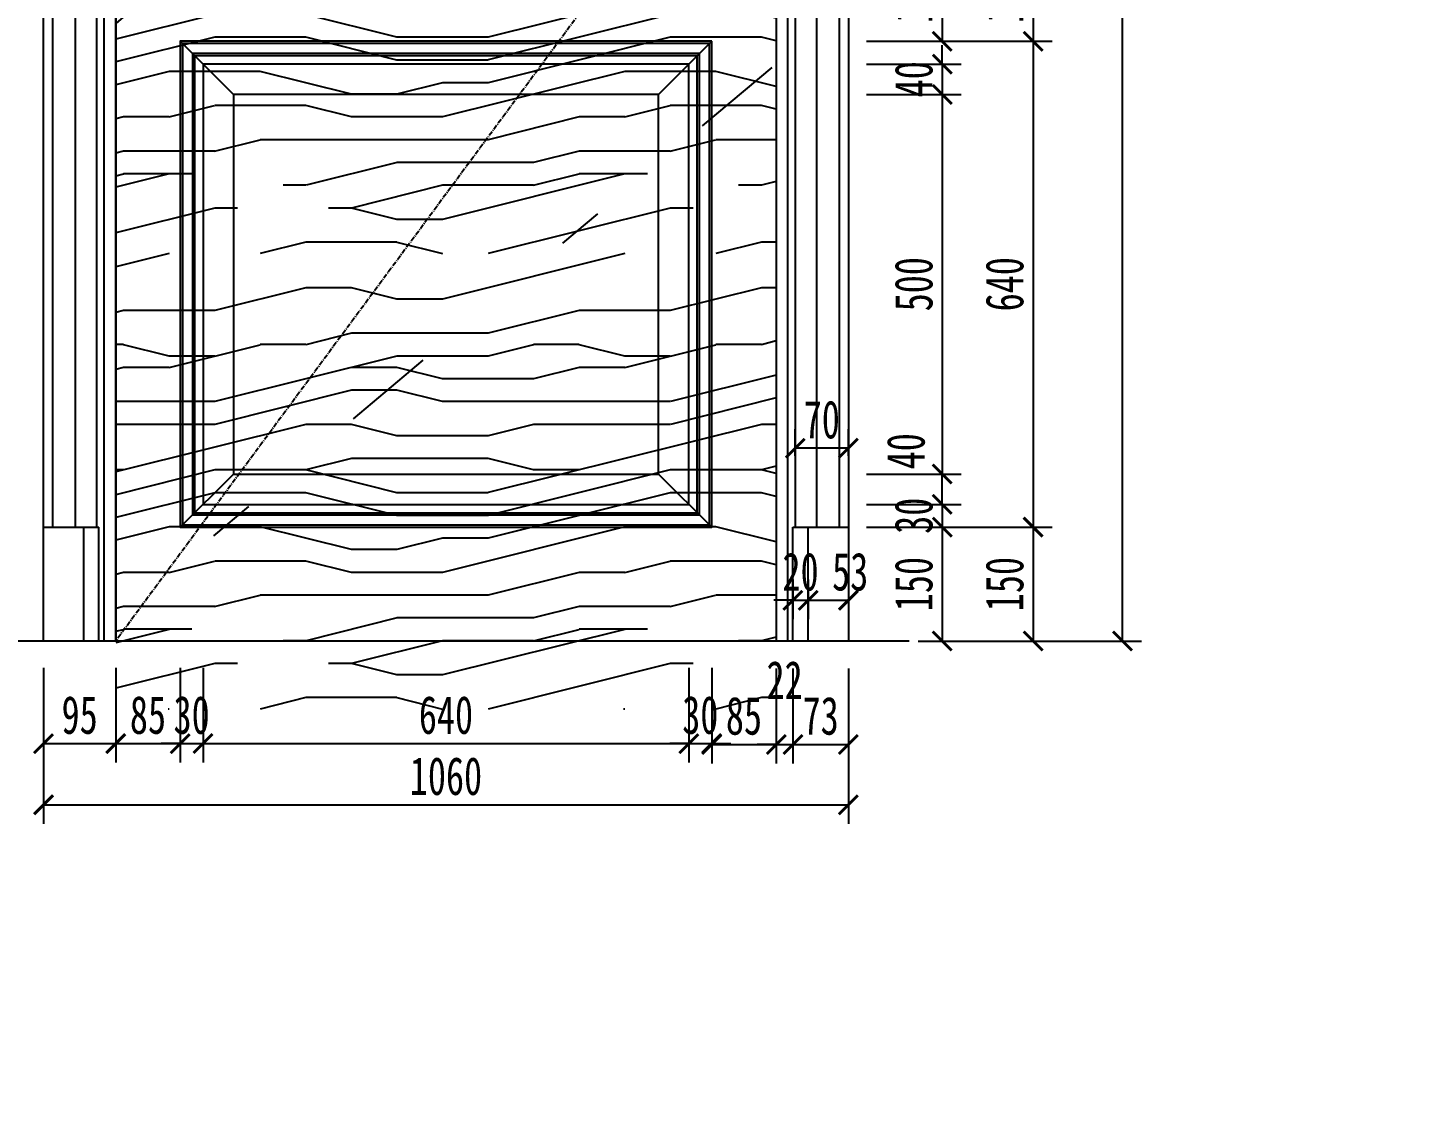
# Model space of a CAD drawing. Header units: millimetres. Extents: x 51249 to 2766742, y -599687 to -1280.
# Drawn here: x 105269 to 107097, y -122540 to -121113 of the extents above; entities that cross this region are included whole.
import ezdxf

# ---------------------------------------------------------------- set-up
doc = ezdxf.new("R2010")
doc.units = ezdxf.units.MM
doc.header["$LTSCALE"] = 10
doc.header["$PDMODE"] = 3
doc.linetypes.add('CENTER', pattern=[50.8, 31.75, -6.35, 6.35, -6.35])
for name, color, linetype in [('D-Detail(节点图层)', 134, 'Continuous'), ('D-造型粗线', 4, 'Continuous'), ('E-立面填充', 250, 'Continuous'), ('E-立面轮廓线', 4, 'Continuous'), ('E-立面造型线', 3, 'Continuous'), ('W-尺寸', 5, 'Continuous')]:
    doc.layers.add(name, color=color, linetype=linetype)
doc.styles.add('DIM', font='SimSun.ttf', dxfattribs={"width": 0.7})
doc.dimstyles.new('25', dxfattribs={"dimscale": 25, "dimtxt": 2, "dimasz": 1, "dimexe": 1, "dimexo": 1, "dimgap": 0.5, "dimtad": 1, "dimdec": 0, "dimzin": 0, "dimdsep": 46, "dimtxsty": 'DIM', "dimblk": 'ARCHTICK', "dimcen": 0, "dimclrd": 5, "dimclre": 5, "dimclrt": 35, "dimadec": 0, "dimazin": 0, "dimtfac": 0.5, "dimtdec": 0, "dimtix": 1, "dimtmove": 2, "dimatfit": 2, "dimldrblk": 'A', "dimfxl": 0, "dimtolj": 1, "dimtzin": 0, "dimlwd": -1, "dimlwe": -1, "dimarcsym": 0})

# ---------------------------------------------------------------- blocks, each defined once
blk = doc.blocks.new('_ArchTick')
at = {"color": 0, "linetype": 'ByBlock', "const_width": 0.15}
blk.add_lwpolyline([(-0.5, -0.5), (0.5, 0.5)], dxfattribs=at)
blk = doc.blocks.new('*D609')
at = {"layer": 'Defpoints', "color": 0, "ltscale": 0.15}
for p in [(106457.2, -119865.8, 0), (106710.4, -119865.8), (106474, -121920.8)]:
    blk.add_point(p, dxfattribs=at)
at = {"layer": 'W-尺寸', "color": 5, "ltscale": 0.15}
for p, q in [((106610.4, -119865.8), (106735.4, -119865.8)), ((106710.4, -121920.8), (106710.4, -119865.8)), ((106610.4, -121920.8), (106735.4, -121920.8))]:
    blk.add_line(p, q, dxfattribs=at)
at = {"layer": 'W-尺寸', "color": 5, "ltscale": 0.15, "xscale": 25, "yscale": 25, "zscale": 25}
for p, rotation in [((106710.4, -119865.8), 90), ((106710.4, -121920.8), 270)]:
    blk.add_blockref('_ArchTick', p, dxfattribs=dict(at, rotation=rotation))
at = {"layer": 'W-尺寸', "color": 35, "ltscale": 0.15, "insert": (106672.9, -120893.3), "char_height": 50, "attachment_point": 5, "rotation": 90, "style": 'DIM'}
blk.add_mtext('\\A1;2055', dxfattribs=at)
blk = doc.blocks.new('A')
for p, q in [((-1.435, 1.148), (-1.09, 1.437)), ((-1.435, 1.148), (-0.369, 0)), ((-1.09, 1.437), (0, 0)), ((-0.369, 0), (-2.127, 0)), ((-1.435, -1.148), (-0.369, 0)), ((-1.09, -1.437), (0, 0)), ((-1.435, -1.148), (-1.09, -1.437))]:
    blk.add_line(p, q)
for points in [[(-1.435, 1.148), (-1.09, 1.437), (-0.369, 0), (0, 0)], [(-1.435, -1.148), (-1.09, -1.437), (-0.369, 0), (0, 0)]]:
    blk.add_solid(points)
blk = doc.blocks.new('*D610')
at = {"layer": 'Defpoints', "color": 0, "ltscale": 0.15}
for p in [(105289.4, -121920.8), (105384.4, -121920.8), (105384.4, -122056)]:
    blk.add_point(p, dxfattribs=at)
at = {"layer": 'W-尺寸', "color": 5, "ltscale": 0.15}
for p, q in [((105289.4, -121956), (105289.4, -122081)), ((105384.4, -121956), (105384.4, -122081)), ((105289.4, -122056), (105384.4, -122056))]:
    blk.add_line(p, q, dxfattribs=at)
at = {"layer": 'W-尺寸', "color": 5, "ltscale": 0.15, "xscale": 25, "yscale": 25, "zscale": 25, "rotation": 180}
blk.add_blockref('_ArchTick', (105289.4, -122056), dxfattribs=at)
at = {"layer": 'W-尺寸', "color": 5, "ltscale": 0.15, "xscale": 25, "yscale": 25, "zscale": 25}
blk.add_blockref('_ArchTick', (105384.4, -122056), dxfattribs=at)
at = {"layer": 'W-尺寸', "color": 35, "ltscale": 0.15, "insert": (105336.9, -122018.5), "char_height": 50, "attachment_point": 5, "style": 'DIM'}
blk.add_mtext('\\A1;95', dxfattribs=at)
blk = doc.blocks.new('*D611')
at = {"layer": 'Defpoints', "color": 0, "ltscale": 0.15}
for p in [(105469.4, -121770.8, 0), (105384.4, -121920.8), (105469.4, -122056)]:
    blk.add_point(p, dxfattribs=at)
at = {"layer": 'W-尺寸', "color": 5, "ltscale": 0.15}
for p, q in [((105384.4, -121956), (105384.4, -122081)), ((105469.4, -121956), (105469.4, -122081)), ((105384.4, -122056), (105469.4, -122056))]:
    blk.add_line(p, q, dxfattribs=at)
at = {"layer": 'W-尺寸', "color": 5, "ltscale": 0.15, "xscale": 25, "yscale": 25, "zscale": 25, "rotation": 180}
blk.add_blockref('_ArchTick', (105384.4, -122056), dxfattribs=at)
at = {"layer": 'W-尺寸', "color": 5, "ltscale": 0.15, "xscale": 25, "yscale": 25, "zscale": 25}
blk.add_blockref('_ArchTick', (105469.4, -122056), dxfattribs=at)
at = {"layer": 'W-尺寸', "color": 35, "ltscale": 0.15, "insert": (105426.9, -122018.5), "char_height": 50, "attachment_point": 5, "style": 'DIM'}
blk.add_mtext('\\A1;85', dxfattribs=at)
blk = doc.blocks.new('*D612')
at = {"layer": 'Defpoints', "color": 0, "ltscale": 0.15}
for p in [(105289.4, -121956), (106349.4, -121957.1), (106349.4, -122136.5)]:
    blk.add_point(p, dxfattribs=at)
at = {"layer": 'W-尺寸', "color": 5, "ltscale": 0.15}
for p, q in [((105289.4, -122036.5), (105289.4, -122161.5)), ((106349.4, -122036.5), (106349.4, -122161.5)), ((105289.4, -122136.5), (106349.4, -122136.5))]:
    blk.add_line(p, q, dxfattribs=at)
at = {"layer": 'W-尺寸', "color": 5, "ltscale": 0.15, "xscale": 25, "yscale": 25, "zscale": 25, "rotation": 180}
blk.add_blockref('_ArchTick', (105289.4, -122136.5), dxfattribs=at)
at = {"layer": 'W-尺寸', "color": 5, "ltscale": 0.15, "xscale": 25, "yscale": 25, "zscale": 25}
blk.add_blockref('_ArchTick', (106349.4, -122136.5), dxfattribs=at)
at = {"layer": 'W-尺寸', "color": 35, "ltscale": 0.15, "insert": (105819.4, -122099), "char_height": 50, "attachment_point": 5, "style": 'DIM'}
blk.add_mtext('\\A1;1060', dxfattribs=at)
blk = doc.blocks.new('*D613')
at = {"layer": 'Defpoints', "color": 0, "ltscale": 0.15}
for p in [(105397, -120970.8), (105176.6, -121920.8), (105397, -121920.8)]:
    blk.add_point(p, dxfattribs=at)
at = {"layer": 'W-尺寸', "color": 5, "ltscale": 0.15}
for p, q in [((105276.6, -120970.8), (105151.6, -120970.8)), ((105176.6, -120970.8), (105176.6, -121920.8)), ((105276.6, -121920.8), (105151.6, -121920.8))]:
    blk.add_line(p, q, dxfattribs=at)
at = {"layer": 'W-尺寸', "color": 5, "ltscale": 0.15, "xscale": 25, "yscale": 25, "zscale": 25}
for p, rotation in [((105176.6, -120970.8), 90), ((105176.6, -121920.8), 270)]:
    blk.add_blockref('_ArchTick', p, dxfattribs=dict(at, rotation=rotation))
at = {"layer": 'W-尺寸', "color": 35, "ltscale": 0.15, "insert": (105139.1, -121445.8), "char_height": 50, "attachment_point": 5, "rotation": 90, "style": 'DIM'}
blk.add_mtext('\\A1;950', dxfattribs=at)
blk = doc.blocks.new('*D614')
at = {"layer": 'Defpoints', "color": 0, "ltscale": 0.15}
for p in [(105469.4, -121704.7, 0), (105499.4, -121704.7, 0), (105499.4, -122056)]:
    blk.add_point(p, dxfattribs=at)
at = {"layer": 'W-尺寸', "color": 5, "ltscale": 0.15}
for p, q in [((105469.4, -121956), (105469.4, -122081)), ((105499.4, -121956), (105499.4, -122081)), ((105469.4, -122056), (105444.4, -122056)), ((105469.4, -122056), (105499.4, -122056)), ((105499.4, -122056), (105524.4, -122056))]:
    blk.add_line(p, q, dxfattribs=at)
at = {"layer": 'W-尺寸', "color": 5, "ltscale": 0.15, "xscale": 25, "yscale": 25, "zscale": 25}
blk.add_blockref('_ArchTick', (105469.4, -122056), dxfattribs=at)
at = {"layer": 'W-尺寸', "color": 5, "ltscale": 0.15, "xscale": 25, "yscale": 25, "zscale": 25, "rotation": 180}
blk.add_blockref('_ArchTick', (105499.4, -122056), dxfattribs=at)
at = {"layer": 'W-尺寸', "color": 35, "ltscale": 0.15, "insert": (105484.4, -122018.5), "char_height": 50, "attachment_point": 5, "style": 'DIM'}
blk.add_mtext('\\A1;30', dxfattribs=at)
blk = doc.blocks.new('*D615')
at = {"layer": 'Defpoints', "color": 0, "ltscale": 0.15}
for p in [(105499.4, -121704.7, 0), (106139.4, -121740.8, 0), (106139.4, -122056)]:
    blk.add_point(p, dxfattribs=at)
at = {"layer": 'W-尺寸', "color": 5, "ltscale": 0.15}
for p, q in [((105499.4, -121956), (105499.4, -122081)), ((106139.4, -121956), (106139.4, -122081)), ((105499.4, -122056), (106139.4, -122056))]:
    blk.add_line(p, q, dxfattribs=at)
at = {"layer": 'W-尺寸', "color": 5, "ltscale": 0.15, "xscale": 25, "yscale": 25, "zscale": 25, "rotation": 180}
blk.add_blockref('_ArchTick', (105499.4, -122056), dxfattribs=at)
at = {"layer": 'W-尺寸', "color": 5, "ltscale": 0.15, "xscale": 25, "yscale": 25, "zscale": 25}
blk.add_blockref('_ArchTick', (106139.4, -122056), dxfattribs=at)
at = {"layer": 'W-尺寸', "color": 35, "ltscale": 0.15, "insert": (105819.4, -122018.5), "char_height": 50, "attachment_point": 5, "style": 'DIM'}
blk.add_mtext('\\A1;640', dxfattribs=at)
blk = doc.blocks.new('*D616')
at = {"layer": 'Defpoints', "color": 0, "ltscale": 0.15}
for p in [(106139.4, -121740.8, 0), (106169.4, -121744.4), (106169.4, -122056)]:
    blk.add_point(p, dxfattribs=at)
at = {"layer": 'W-尺寸', "color": 5, "ltscale": 0.15}
for p, q in [((106139.4, -121956), (106139.4, -122081)), ((106169.4, -121956), (106169.4, -122081)), ((106139.4, -122056), (106114.4, -122056)), ((106139.4, -122056), (106169.4, -122056)), ((106169.4, -122056), (106194.4, -122056))]:
    blk.add_line(p, q, dxfattribs=at)
at = {"layer": 'W-尺寸', "color": 5, "ltscale": 0.15, "xscale": 25, "yscale": 25, "zscale": 25}
blk.add_blockref('_ArchTick', (106139.4, -122056), dxfattribs=at)
at = {"layer": 'W-尺寸', "color": 5, "ltscale": 0.15, "xscale": 25, "yscale": 25, "zscale": 25, "rotation": 180}
blk.add_blockref('_ArchTick', (106169.4, -122056), dxfattribs=at)
at = {"layer": 'W-尺寸', "color": 35, "ltscale": 0.15, "insert": (106154.4, -122018.5), "char_height": 50, "attachment_point": 5, "style": 'DIM'}
blk.add_mtext('\\A1;30', dxfattribs=at)
blk = doc.blocks.new('*D617')
at = {"layer": 'Defpoints', "color": 0, "ltscale": 0.15}
for p in [(106254.4, -121699.9), (106169.4, -121744.4), (106254.4, -122057.1)]:
    blk.add_point(p, dxfattribs=at)
at = {"layer": 'W-尺寸', "color": 5, "ltscale": 0.15}
for p, q in [((106169.4, -121957.1), (106169.4, -122082.1)), ((106254.4, -121957.1), (106254.4, -122082.1)), ((106169.4, -122057.1), (106254.4, -122057.1))]:
    blk.add_line(p, q, dxfattribs=at)
at = {"layer": 'W-尺寸', "color": 5, "ltscale": 0.15, "xscale": 25, "yscale": 25, "zscale": 25, "rotation": 180}
blk.add_blockref('_ArchTick', (106169.4, -122057.1), dxfattribs=at)
at = {"layer": 'W-尺寸', "color": 5, "ltscale": 0.15, "xscale": 25, "yscale": 25, "zscale": 25}
blk.add_blockref('_ArchTick', (106254.4, -122057.1), dxfattribs=at)
at = {"layer": 'W-尺寸', "color": 35, "ltscale": 0.15, "insert": (106211.9, -122019.6), "char_height": 50, "attachment_point": 5, "style": 'DIM'}
blk.add_mtext('\\A1;85', dxfattribs=at)
blk = doc.blocks.new('*D626')
at = {"layer": 'Defpoints', "color": 0, "ltscale": 0.15}
for p in [(106169.4, -121010.8), (106169.4, -121130.8), (106473.1, -121130.8)]:
    blk.add_point(p, dxfattribs=at)
at = {"layer": 'W-尺寸', "color": 5, "ltscale": 0.15}
for p, q in [((106373.1, -121010.8), (106498.1, -121010.8)), ((106473.1, -121010.8), (106473.1, -121130.8)), ((106373.1, -121130.8), (106498.1, -121130.8))]:
    blk.add_line(p, q, dxfattribs=at)
at = {"layer": 'W-尺寸', "color": 5, "ltscale": 0.15, "xscale": 25, "yscale": 25, "zscale": 25}
for p, rotation in [((106473.1, -121010.8), 90), ((106473.1, -121130.8), 270)]:
    blk.add_blockref('_ArchTick', p, dxfattribs=dict(at, rotation=rotation))
at = {"layer": 'W-尺寸', "color": 35, "ltscale": 0.15, "insert": (106435.6, -121070.8), "char_height": 50, "attachment_point": 5, "rotation": 90, "style": 'DIM'}
blk.add_mtext('\\A1;120', dxfattribs=at)
blk = doc.blocks.new('*D627')
at = {"layer": 'Defpoints', "color": 0, "ltscale": 0.15}
for p in [(106139.4, -121160.8), (106099.4, -121200.8), (106473.1, -121200.8)]:
    blk.add_point(p, dxfattribs=at)
at = {"layer": 'W-尺寸', "color": 5, "ltscale": 0.15}
for p, q in [((106473.1, -121160.8), (106473.1, -121135.8)), ((106373.1, -121160.8), (106498.1, -121160.8)), ((106473.1, -121160.8), (106473.1, -121200.8)), ((106373.1, -121200.8), (106498.1, -121200.8)), ((106473.1, -121200.8), (106473.1, -121225.8))]:
    blk.add_line(p, q, dxfattribs=at)
at = {"layer": 'W-尺寸', "color": 5, "ltscale": 0.15, "xscale": 25, "yscale": 25, "zscale": 25}
for p, rotation in [((106473.1, -121160.8), 270), ((106473.1, -121200.8), 90)]:
    blk.add_blockref('_ArchTick', p, dxfattribs=dict(at, rotation=rotation))
at = {"layer": 'W-尺寸', "color": 35, "ltscale": 0.15, "insert": (106435.6, -121180.8), "char_height": 50, "attachment_point": 5, "rotation": 90, "style": 'DIM'}
blk.add_mtext('\\A1;40', dxfattribs=at)
blk = doc.blocks.new('*D628')
at = {"layer": 'Defpoints', "color": 0, "ltscale": 0.15}
for p in [(106099.4, -121200.8), (106166.5, -121700.8), (106473.1, -121700.8)]:
    blk.add_point(p, dxfattribs=at)
at = {"layer": 'W-尺寸', "color": 5, "ltscale": 0.15}
for p, q in [((106373.1, -121200.8), (106498.1, -121200.8)), ((106473.1, -121200.8), (106473.1, -121700.8)), ((106373.1, -121700.8), (106498.1, -121700.8))]:
    blk.add_line(p, q, dxfattribs=at)
at = {"layer": 'W-尺寸', "color": 5, "ltscale": 0.15, "xscale": 25, "yscale": 25, "zscale": 25}
for p, rotation in [((106473.1, -121200.8), 90), ((106473.1, -121700.8), 270)]:
    blk.add_blockref('_ArchTick', p, dxfattribs=dict(at, rotation=rotation))
at = {"layer": 'W-尺寸', "color": 35, "ltscale": 0.15, "insert": (106435.6, -121450.8), "char_height": 50, "attachment_point": 5, "rotation": 90, "style": 'DIM'}
blk.add_mtext('\\A1;500', dxfattribs=at)
blk = doc.blocks.new('*D629')
at = {"layer": 'Defpoints', "color": 0, "ltscale": 0.15}
for p in [(106099.4, -121700.8), (106473.1, -121700.8), (106139.4, -121740.8)]:
    blk.add_point(p, dxfattribs=at)
at = {"layer": 'W-尺寸', "color": 5, "ltscale": 0.15}
for p, q in [((106373.1, -121700.8), (106498.1, -121700.8)), ((106473.1, -121740.8), (106473.1, -121700.8)), ((106373.1, -121740.8), (106498.1, -121740.8))]:
    blk.add_line(p, q, dxfattribs=at)
at = {"layer": 'W-尺寸', "color": 5, "ltscale": 0.15, "xscale": 25, "yscale": 25, "zscale": 25}
for p, rotation in [((106473.1, -121700.8), 90), ((106473.1, -121740.8), 270)]:
    blk.add_blockref('_ArchTick', p, dxfattribs=dict(at, rotation=rotation))
at = {"layer": 'W-尺寸', "color": 35, "ltscale": 0.15, "insert": (106425.3, -121670.8), "char_height": 50, "attachment_point": 5, "rotation": 90, "style": 'DIM'}
blk.add_mtext('\\A1;40', dxfattribs=at)
blk = doc.blocks.new('*D630')
at = {"layer": 'Defpoints', "color": 0, "ltscale": 0.15}
for p in [(106139.4, -121740.8), (106169.4, -121770.8), (106473.1, -121770.8)]:
    blk.add_point(p, dxfattribs=at)
at = {"layer": 'W-尺寸', "color": 5, "ltscale": 0.15}
for p, q in [((106473.1, -121740.8), (106473.1, -121715.8)), ((106373.1, -121740.8), (106498.1, -121740.8)), ((106473.1, -121740.8), (106473.1, -121770.8)), ((106373.1, -121770.8), (106498.1, -121770.8)), ((106473.1, -121770.8), (106473.1, -121795.8))]:
    blk.add_line(p, q, dxfattribs=at)
at = {"layer": 'W-尺寸', "color": 5, "ltscale": 0.15, "xscale": 25, "yscale": 25, "zscale": 25}
for p, rotation in [((106473.1, -121740.8), 270), ((106473.1, -121770.8), 90)]:
    blk.add_blockref('_ArchTick', p, dxfattribs=dict(at, rotation=rotation))
at = {"layer": 'W-尺寸', "color": 35, "ltscale": 0.15, "insert": (106435.6, -121755.8), "char_height": 50, "attachment_point": 5, "rotation": 90, "style": 'DIM'}
blk.add_mtext('\\A1;30', dxfattribs=at)
blk = doc.blocks.new('*D631')
at = {"layer": 'Defpoints', "color": 0, "ltscale": 0.15}
for p in [(106169.4, -121770.8), (106416.5, -121920.8), (106473.1, -121920.8)]:
    blk.add_point(p, dxfattribs=at)
at = {"layer": 'W-尺寸', "color": 5, "ltscale": 0.15}
for p, q in [((106373.1, -121770.8), (106498.1, -121770.8)), ((106473.1, -121770.8), (106473.1, -121920.8)), ((106441.5, -121920.8), (106498.1, -121920.8))]:
    blk.add_line(p, q, dxfattribs=at)
at = {"layer": 'W-尺寸', "color": 5, "ltscale": 0.15, "xscale": 25, "yscale": 25, "zscale": 25}
for p, rotation in [((106473.1, -121770.8), 90), ((106473.1, -121920.8), 270)]:
    blk.add_blockref('_ArchTick', p, dxfattribs=dict(at, rotation=rotation))
at = {"layer": 'W-尺寸', "color": 35, "ltscale": 0.15, "insert": (106435.6, -121845.8), "char_height": 50, "attachment_point": 5, "rotation": 90, "style": 'DIM'}
blk.add_mtext('\\A1;150', dxfattribs=at)
blk = doc.blocks.new('*D635')
at = {"layer": 'Defpoints', "color": 0, "ltscale": 0.15}
for p in [(106147.7, -121010.8), (106147.7, -121130.8), (106592.8, -121130.8)]:
    blk.add_point(p, dxfattribs=at)
at = {"layer": 'W-尺寸', "color": 5, "ltscale": 0.15}
for p, q in [((106492.8, -121010.8), (106617.8, -121010.8)), ((106592.8, -121010.8), (106592.8, -121130.8)), ((106492.8, -121130.8), (106617.8, -121130.8))]:
    blk.add_line(p, q, dxfattribs=at)
at = {"layer": 'W-尺寸', "color": 5, "ltscale": 0.15, "xscale": 25, "yscale": 25, "zscale": 25}
for p, rotation in [((106592.8, -121010.8), 90), ((106592.8, -121130.8), 270)]:
    blk.add_blockref('_ArchTick', p, dxfattribs=dict(at, rotation=rotation))
at = {"layer": 'W-尺寸', "color": 35, "ltscale": 0.15, "insert": (106555.3, -121070.8), "char_height": 50, "attachment_point": 5, "rotation": 90, "style": 'DIM'}
blk.add_mtext('\\A1;120', dxfattribs=at)
blk = doc.blocks.new('*D636')
at = {"layer": 'Defpoints', "color": 0, "ltscale": 0.15}
for p in [(106147.7, -121130.8), (106147.7, -121770.8), (106592.8, -121770.8)]:
    blk.add_point(p, dxfattribs=at)
at = {"layer": 'W-尺寸', "color": 5, "ltscale": 0.15}
for p, q in [((106492.8, -121130.8), (106617.8, -121130.8)), ((106592.8, -121130.8), (106592.8, -121770.8)), ((106492.8, -121770.8), (106617.8, -121770.8))]:
    blk.add_line(p, q, dxfattribs=at)
at = {"layer": 'W-尺寸', "color": 5, "ltscale": 0.15, "xscale": 25, "yscale": 25, "zscale": 25}
for p, rotation in [((106592.8, -121130.8), 90), ((106592.8, -121770.8), 270)]:
    blk.add_blockref('_ArchTick', p, dxfattribs=dict(at, rotation=rotation))
at = {"layer": 'W-尺寸', "color": 35, "ltscale": 0.15, "insert": (106555.3, -121450.8), "char_height": 50, "attachment_point": 5, "rotation": 90, "style": 'DIM'}
blk.add_mtext('\\A1;640', dxfattribs=at)
blk = doc.blocks.new('*D637')
at = {"layer": 'Defpoints', "color": 0, "ltscale": 0.15}
for p in [(106147.7, -121770.8), (106327.7, -121920.8), (106592.8, -121920.8)]:
    blk.add_point(p, dxfattribs=at)
at = {"layer": 'W-尺寸', "color": 5, "ltscale": 0.15}
for p, q in [((106492.8, -121770.8), (106617.8, -121770.8)), ((106592.8, -121770.8), (106592.8, -121920.8)), ((106492.8, -121920.8), (106617.8, -121920.8))]:
    blk.add_line(p, q, dxfattribs=at)
at = {"layer": 'W-尺寸', "color": 5, "ltscale": 0.15, "xscale": 25, "yscale": 25, "zscale": 25}
for p, rotation in [((106592.8, -121770.8), 90), ((106592.8, -121920.8), 270)]:
    blk.add_blockref('_ArchTick', p, dxfattribs=dict(at, rotation=rotation))
at = {"layer": 'W-尺寸', "color": 35, "ltscale": 0.15, "insert": (106555.3, -121845.8), "char_height": 50, "attachment_point": 5, "rotation": 90, "style": 'DIM'}
blk.add_mtext('\\A1;150', dxfattribs=at)
blk = doc.blocks.new('*D639')
at = {"layer": 'Defpoints', "color": 0, "ltscale": 0.15}
for p in [(106254.4, -121920.8), (106276.4, -121920.8), (106276.4, -122057.1)]:
    blk.add_point(p, dxfattribs=at)
at = {"layer": 'W-尺寸', "color": 5, "ltscale": 0.15}
for p, q in [((106254.4, -121957.1), (106254.4, -122082.1)), ((106276.4, -121957.1), (106276.4, -122082.1)), ((106254.4, -122057.1), (106229.4, -122057.1)), ((106254.4, -122057.1), (106276.4, -122057.1)), ((106276.4, -122057.1), (106301.4, -122057.1))]:
    blk.add_line(p, q, dxfattribs=at)
at = {"layer": 'W-尺寸', "color": 5, "ltscale": 0.15, "xscale": 25, "yscale": 25, "zscale": 25}
blk.add_blockref('_ArchTick', (106254.4, -122057.1), dxfattribs=at)
at = {"layer": 'W-尺寸', "color": 5, "ltscale": 0.15, "xscale": 25, "yscale": 25, "zscale": 25, "rotation": 180}
blk.add_blockref('_ArchTick', (106276.4, -122057.1), dxfattribs=at)
at = {"layer": 'W-尺寸', "color": 35, "ltscale": 0.15, "insert": (106265.4, -121972.1), "char_height": 50, "attachment_point": 5, "style": 'DIM'}
blk.add_mtext('\\A1;22', dxfattribs=at)
blk = doc.blocks.new('*D638')
at = {"layer": 'Defpoints', "color": 0, "ltscale": 0.15}
for p in [(106276.4, -121920.8), (106349.4, -121920.8), (106349.4, -122057.1)]:
    blk.add_point(p, dxfattribs=at)
at = {"layer": 'W-尺寸', "color": 5, "ltscale": 0.15}
for p, q in [((106276.4, -121957.1), (106276.4, -122082.1)), ((106349.4, -121957.1), (106349.4, -122082.1)), ((106276.4, -122057.1), (106349.4, -122057.1))]:
    blk.add_line(p, q, dxfattribs=at)
at = {"layer": 'W-尺寸', "color": 5, "ltscale": 0.15, "xscale": 25, "yscale": 25, "zscale": 25, "rotation": 180}
blk.add_blockref('_ArchTick', (106276.4, -122057.1), dxfattribs=at)
at = {"layer": 'W-尺寸', "color": 5, "ltscale": 0.15, "xscale": 25, "yscale": 25, "zscale": 25}
blk.add_blockref('_ArchTick', (106349.4, -122057.1), dxfattribs=at)
at = {"layer": 'W-尺寸', "color": 35, "ltscale": 0.15, "insert": (106312.9, -122019.6), "char_height": 50, "attachment_point": 5, "style": 'DIM'}
blk.add_mtext('\\A1;73', dxfattribs=at)
blk = doc.blocks.new('*D606')
at = {"layer": 'Defpoints', "color": 0, "ltscale": 0.15}
for p in [(106279.4, -121666.8), (106279.4, -121702), (106349.4, -121702)]:
    blk.add_point(p, dxfattribs=at)
at = {"layer": 'W-尺寸', "color": 5, "ltscale": 0.15}
for p, q in [((106279.4, -121677), (106279.4, -121641.8)), ((106349.4, -121677), (106349.4, -121641.8)), ((106349.4, -121666.8), (106279.4, -121666.8))]:
    blk.add_line(p, q, dxfattribs=at)
at = {"layer": 'W-尺寸', "color": 5, "ltscale": 0.15, "xscale": 25, "yscale": 25, "zscale": 25, "rotation": 180}
blk.add_blockref('_ArchTick', (106279.4, -121666.8), dxfattribs=at)
at = {"layer": 'W-尺寸', "color": 5, "ltscale": 0.15, "xscale": 25, "yscale": 25, "zscale": 25}
blk.add_blockref('_ArchTick', (106349.4, -121666.8), dxfattribs=at)
at = {"layer": 'W-尺寸', "color": 35, "ltscale": 0.15, "insert": (106314.4, -121629.3), "char_height": 50, "attachment_point": 5, "style": 'DIM'}
blk.add_mtext('\\A1;70', dxfattribs=at)
blk = doc.blocks.new('*D607')
at = {"layer": 'Defpoints', "color": 0, "ltscale": 0.15}
for p in [(106276.4, -121814.8), (106296.4, -121814.8), (106296.4, -121867.2)]:
    blk.add_point(p, dxfattribs=at)
at = {"layer": 'W-尺寸', "color": 5, "ltscale": 0.15}
for p, q in [((106276.4, -121839.8), (106276.4, -121892.2)), ((106296.4, -121839.8), (106296.4, -121892.2)), ((106276.4, -121867.2), (106251.4, -121867.2)), ((106276.4, -121867.2), (106296.4, -121867.2)), ((106296.4, -121867.2), (106321.4, -121867.2))]:
    blk.add_line(p, q, dxfattribs=at)
at = {"layer": 'W-尺寸', "color": 5, "ltscale": 0.15, "xscale": 25, "yscale": 25, "zscale": 25}
blk.add_blockref('_ArchTick', (106276.4, -121867.2), dxfattribs=at)
at = {"layer": 'W-尺寸', "color": 5, "ltscale": 0.15, "xscale": 25, "yscale": 25, "zscale": 25, "rotation": 180}
blk.add_blockref('_ArchTick', (106296.4, -121867.2), dxfattribs=at)
at = {"layer": 'W-尺寸', "color": 35, "ltscale": 0.15, "insert": (106286.4, -121829.7), "char_height": 50, "attachment_point": 5, "style": 'DIM'}
blk.add_mtext('\\A1;20', dxfattribs=at)
blk = doc.blocks.new('*D608')
at = {"layer": 'Defpoints', "color": 0, "ltscale": 0.15}
for p in [(106296.4, -121814.8), (106349.4, -121814.8), (106349.4, -121867.2)]:
    blk.add_point(p, dxfattribs=at)
at = {"layer": 'W-尺寸', "color": 5, "ltscale": 0.15}
for p, q in [((106296.4, -121839.8), (106296.4, -121892.2)), ((106349.4, -121839.8), (106349.4, -121892.2)), ((106296.4, -121867.2), (106349.4, -121867.2))]:
    blk.add_line(p, q, dxfattribs=at)
at = {"layer": 'W-尺寸', "color": 5, "ltscale": 0.15, "xscale": 25, "yscale": 25, "zscale": 25, "rotation": 180}
blk.add_blockref('_ArchTick', (106296.4, -121867.2), dxfattribs=at)
at = {"layer": 'W-尺寸', "color": 5, "ltscale": 0.15, "xscale": 25, "yscale": 25, "zscale": 25}
blk.add_blockref('_ArchTick', (106349.4, -121867.2), dxfattribs=at)
at = {"layer": 'W-尺寸', "color": 35, "ltscale": 0.15, "insert": (106351.8, -121829.7), "char_height": 50, "attachment_point": 5, "style": 'DIM'}
blk.add_mtext('\\A1;53', dxfattribs=at)
blk = doc.blocks.new('*D1063')
at = {"layer": 'D-Detail(节点图层)', "color": 5, "ltscale": 0.15}
for p, q in [((2766617, -121582.1), (2766742, -121582.1)), ((2766717, -121582.1), (2766717, -599673.1)), ((2766698.3, -599673.1), (2766742, -599673.1))]:
    blk.add_line(p, q, dxfattribs=at)
at = {"layer": 'Defpoints', "color": 0, "ltscale": 0.15}
for p in [(55453.8, -121582.1), (2766673.3, -599673.1), (2766717, -599673.1)]:
    blk.add_point(p, dxfattribs=at)
at = {"layer": 'D-Detail(节点图层)', "color": 5, "ltscale": 0.15, "xscale": 25, "yscale": 25, "zscale": 25}
for p, rotation in [((2766717, -121582.1), 90), ((2766717, -599673.1), 270)]:
    blk.add_blockref('_ArchTick', p, dxfattribs=dict(at, rotation=rotation))
at = {"layer": 'D-Detail(节点图层)', "color": 35, "ltscale": 0.15, "insert": (2766679.5, -360627.6), "char_height": 50, "attachment_point": 5, "rotation": 90, "style": 'DIM'}
blk.add_mtext('\\A1;478091', dxfattribs=at)

msp = doc.modelspace()

# ---------------------------------------------------------------- hatches: boundary and pattern name
at = {"layer": 'E-立面填充', "ltscale": 0.15}
h = msp.add_hatch(dxfattribs=at)
h.set_pattern_fill('PANEL', color=256, scale=600, style=0, double=1, pattern_type=2)
h.set_pattern_definition([(220, (106174.4, -122010.8), (-385.67, 459.63), [120, -180, 60, -240]), (180, (105754.4, -121995.8), (0, 600), [120, -480]), (180, (105814.4, -121965.8), (0, 600), [60, -540]), (180, (106144.4, -121950.8), (0, 600), [30, -420, 30, -120]), (180, (105934.4, -121920.8), (0, 600), [120, -180, 30, -270]), (180, (106084.4, -121905.8), (0, 600), [90, -510]), (180, (105934.4, -121890.8), (0, 600), [180, -420]), (180, (106114.4, -121875.8), (0, 600), [120, -480]), (180, (105874.4, -121860.8), (0, 600), [300, -300]), (180, (106054.4, -121830.8), (0, 600), [60, -180, 120, -240]), (180, (105634.4, -121815.8), (0, 600), [120, -480]), (180, (105754.4, -121800.8), (0, 600), [60, -540]), (180, (105874.4, -121785.8), (0, 600), [60, -540]), (180, (106174.4, -121770.8), (0, 600), [120, -480]), (180, (105874.4, -121755.8), (0, 600), [120, -480]), (180, (105874.4, -121725.8), (0, 600), [120, -120, 120, -240]), (180, (105994.4, -121695.8), (0, 600), [60, -300, 120, -120]), (180, (105874.4, -121680.8), (0, 600), [180, -420]), (180, (105874.4, -121650.8), (0, 600), [120, -480]), (180, (106114.4, -121635.8), (0, 600), [180, -240, 60, -120]), (180, (106114.4, -121605.8), (0, 600), [300, -300]), (180, (105754.4, -121590.8), (0, 600), [60, -540]), (180, (105934.4, -121575.8), (0, 600), [120, -480]), (180, (106054.4, -121560.8), (0, 600), [60, -240, 60, -240]), (180, (106114.4, -121545.8), (0, 600), [60, -180, 120, -240]), (180, (105994.4, -121530.8), (0, 600), [60, -300, 60, -180]), (180, (105874.4, -121515.8), (0, 600), [180, -420]), (180, (106114.4, -121485.8), (0, 600), [120, -480]), (180, (105814.4, -121470.8), (0, 600), [60, -540]), (180, (105694.4, -121455.8), (0, 600), [60, -540]), (165.964, (105754.4, -121965.82), (-600, -2e-08), [61.8, -2412.06]), (165.964, (105694.4, -121830.82), (-600, -2e-08), [61.8, -2412.06]), (165.964, (105754.4, -121470.82), (-600, -2e-08), [61.8, -2412.06]), (165.964, (105934.4, -121695.82), (-600, -2e-08), [61.8, -2412.06]), (165.964, (105814.4, -121605.82), (-600, -2e-08), [61.8, -2412.06]), (165.964, (105754.4, -121650.82), (-600, -2e-08), [61.8, -2412.06]), (165.964, (106054.4, -121545.82), (-600, -2e-08), [61.8, -2412.06]), (165.964, (105814.4, -121575.82), (-600, -2e-08), [61.8, -2412.06]), (165.964, (105694.4, -121800.82), (-600, -2e-08), [123.6, -2350.26]), (165.964, (105754.4, -121755.82), (-600, -2e-08), [123.6, -2350.26]), (165.964, (105754.4, -121725.82), (-600, -2e-08), [123.6, -2350.26]), (14.036, (105934.4, -121920.82), (600, -2e-08), [61.8, -123.6, 61.8, -2226.663]), (14.036, (106054.4, -121830.82), (600, -2e-08), [61.8, -2412.06]), (14.036, (106054.4, -121560.82), (600, -2e-08), [123.6, -2350.26]), (345.964, (105754.4, -121995.82), (600, 2e-08), [61.8, -2412.06]), (194.036, (105634.4, -121995.82), (-600, 2e-08), [61.8, -2412.06]), (194.036, (105814.4, -121785.82), (-600, 2e-08), [61.8, -2412.06]), (194.036, (105694.4, -121680.82), (-600, 2e-08), [61.8, -2412.06]), (194.036, (105934.4, -121635.82), (-600, 2e-08), [61.8, -2412.06]), (194.036, (105994.4, -121560.82), (-600, 2e-08), [61.8, -2412.06]), (194.036, (105934.4, -121530.82), (-600, 2e-08), [61.8, -2412.06]), (194.036, (105934.4, -121635.82), (-600, 2e-08), [61.8, -2412.06]), (194.036, (105754.4, -121545.82), (-600, 2e-08), [247.2, -2226.66]), (194.036, (106114.4, -121950.82), (-600, 2e-08), [247.2, -2226.66]), (194.036, (106054.4, -121905.82), (-600, 2e-08), [247.2, -2226.66]), (194.036, (105994.4, -121875.82), (-600, 2e-08), [61.8, -123.6, 123.6, -2164.863]), (194.036, (105994.4, -121830.82), (-600, 2e-08), [123.6, -123.6, 123.6, -2103.063]), (194.036, (106054.4, -121770.82), (-600, 2e-08), [247.2, -2226.66]), (194.036, (106114.4, -121725.82), (-600, 2e-08), [247.2, -2226.66]), (194.036, (106114.4, -121695.82), (-600, 2e-08), [247.2, -2226.66]), (194.036, (105694.4, -121515.82), (-600, 2e-08), [61.8, -2412.06]), (194.036, (105634.4, -121455.82), (-600, 0.0001), [123.6, -2350.26]), (194.036, (105994.4, -121485.82), (-600, 0.0001), [123.6, -2350.26]), (194.036, (106054.4, -122010.82), (-600, 1e-05), [247.2, -2226.66]), (194.036, (105694.4, -121590.82), (-600, 1e-05), [185.4, -2288.46]), (194.036, (105634.4, -121635.82), (-600, 1e-05), [370.8, -2103.06])])
h.paths.add_polyline_path([(106254.4, -120050.8), (105384.4, -120050.8), (105384.4, -122010.8), (106254.4, -122010.8)])

# ---------------------------------------------------------------- linework, layer by layer
at = {"layer": 'D-造型粗线', "elevation": 0}
for points in [[(105289.4, -121920.8), (105289.4, -119865.8), (106349.4, -119865.8), (106349.4, -121920.8)], [(105359.4, -121770.8), (105359.4, -119935.8), (106279.4, -119935.8), (106279.4, -121770.8)]]:
    msp.add_lwpolyline(points, dxfattribs=at)
at = {"layer": 'E-立面轮廓线'}
msp.add_line((106429.4, -121920.8, 0), (105209.4, -121920.8, 0), dxfattribs=at)
at = {"layer": 'E-立面造型线', "ltscale": 0.15}
for p, q in [((105384.4, -119960.8, 0), (105384.4, -121920.8, 0)), ((105289.4, -121770.8, 0), (105362.4, -121770.8, 0)), ((105362.4, -121920.8, 0), (105362.4, -121770.8, 0)), ((106276.4, -121770.8, 0), (106349.4, -121770.8, 0)), ((106276.4, -121920.8, 0), (106276.4, -121770.8, 0))]:
    msp.add_line(p, q, dxfattribs=at)
at = {"layer": 'E-立面造型线', "color": 146, "linetype": 'CENTER', "ltscale": 0.02}
msp.add_line((106254.4, -120743.3, 0), (105384.4, -121920.8, 0), dxfattribs=at)
at = {"layer": 'E-立面造型线', "color": 251}
for p, q in [((105539.4, -121200.8, 0), (105469.4, -121130.8, 0)), ((106099.4, -121200.8, 0), (106169.4, -121130.8, 0)), ((105539.4, -121700.8, 0), (105469.4, -121770.8, 0)), ((106099.4, -121700.8, 0), (106169.4, -121770.8, 0)), ((105342.4, -121920.8, 0), (105342.4, -121770.8, 0)), ((106296.4, -121920.8, 0), (106296.4, -121770.8, 0))]:
    msp.add_line(p, q, dxfattribs=at)
at = {"layer": 'E-立面造型线', "color": 251, "elevation": 0}
for points in [[(105301.4, -121770.8), (105301.4, -119877.8), (106337.4, -119877.8), (106337.4, -121770.8)], [(105331.4, -121770.8), (105331.4, -119907.8), (106307.4, -119907.8), (106307.4, -121770.8)]]:
    msp.add_lwpolyline(points, dxfattribs=at)
at = {"layer": 'E-立面造型线', "color": 44, "elevation": 0}
msp.add_lwpolyline([(105369.4, -121920.8), (105369.4, -119945.8), (106269.4, -119945.8), (106269.4, -121920.8)], dxfattribs=at)
at = {"layer": 'E-立面造型线', "ltscale": 0.15, "elevation": 0}
msp.add_lwpolyline([(105384.4, -121920.8), (105384.4, -119960.8), (106254.4, -119960.8), (106254.4, -121920.8)], dxfattribs=at)
at = {"layer": 'E-立面造型线', "color": 44, "elevation": 0}
for points in [[(106169.4, -121130.8), (105469.4, -121130.8), (105469.4, -121770.8), (106169.4, -121770.8)], [(106139.4, -121160.8), (105499.4, -121160.8), (105499.4, -121740.8), (106139.4, -121740.8)], [(106099.4, -121200.8), (105539.4, -121200.8), (105539.4, -121700.8), (106099.4, -121700.8)]]:
    msp.add_lwpolyline(points, close=True, dxfattribs=at)
at = {"layer": 'E-立面造型线', "color": 251, "elevation": 0}
for points in [[(106166.4, -121133.8), (105472.4, -121133.8), (105472.4, -121767.8), (106166.4, -121767.8)], [(106153.4, -121146.8), (105485.4, -121146.8), (105485.4, -121754.8), (106153.4, -121754.8)], [(106150.4, -121149.8), (105488.4, -121149.8), (105488.4, -121751.8), (106150.4, -121751.8)]]:
    msp.add_lwpolyline(points, close=True, dxfattribs=at)

# ---------------------------------------------------------------- dimensions: what is measured, and where the dimension line sits
at = {"layer": 'D-Detail(节点图层)', "color": 251, "ltscale": 0.15}
dim = msp.add_linear_dim(base=(2766717, -599673.1), p1=(55453.8, -121582.1), p2=(2766673.3, -599673.1), angle=90, dimstyle='25', dxfattribs=at)
dim.commit()
dim.dimension.update_dxf_attribs({"geometry": '*D1063', "text_midpoint": (2766679.5, -360627.6)})
at = {"layer": 'W-尺寸', "color": 1, "ltscale": 0.15}
for base, p1, p2, picture, middle in [((106710.4, -119865.8, 0), (106474, -121920.8, 0), (106457.2, -119865.8, 0), '*D609', (106672.9, -120893.3, 0)), ((105176.6, -121920.8, 0), (105397, -120970.8, 0), (105397, -121920.8, 0), '*D613', (105139.1, -121445.8, 0)), ((106592.8, -121130.8, 0), (106147.7, -121010.8, 0), (106147.7, -121130.8, 0), '*D635', (106555.3, -121070.8, 0)), ((106473.1, -121130.8, 0), (106169.4, -121010.8, 0), (106169.4, -121130.8, 0), '*D626', (106435.6, -121070.8, 0)), ((106592.8, -121770.8, 0), (106147.7, -121130.8, 0), (106147.7, -121770.8, 0), '*D636', (106555.3, -121450.8, 0)), ((106473.1, -121200.8, 0), (106139.4, -121160.8, 0), (106099.4, -121200.8, 0), '*D627', (106435.6, -121180.8, 0)), ((106473.1, -121700.8, 0), (106099.4, -121200.8, 0), (106166.5, -121700.8, 0), '*D628', (106435.6, -121450.8, 0)), ((106473.1, -121770.8, 0), (106139.4, -121740.8, 0), (106169.4, -121770.8, 0), '*D630', (106435.6, -121755.8, 0)), ((106592.8, -121920.8, 0), (106147.7, -121770.8, 0), (106327.7, -121920.8, 0), '*D637', (106555.3, -121845.8, 0)), ((106473.1, -121920.8, 0), (106169.4, -121770.8, 0), (106416.5, -121920.8, 0), '*D631', (106435.6, -121845.8, 0))]:
    dim = msp.add_linear_dim(base=base, p1=p1, p2=p2, angle=90, dimstyle='25', dxfattribs=at)
    dim.commit()
    dim.dimension.update_dxf_attribs({"geometry": picture, "text_midpoint": middle})
for base, p1, p2, picture, middle in [((106279.4, -121666.8, 0), (106349.4, -121702, 0), (106279.4, -121702, 0), '*D606', (106314.4, -121629.3, 0)), ((105499.4, -122056, 0), (105469.4, -121704.7, 0), (105499.4, -121704.7, 0), '*D614', (105484.4, -122018.5, 0)), ((106139.4, -122056, 0), (105499.4, -121704.7, 0), (106139.4, -121740.8, 0), '*D615', (105819.4, -122018.5, 0)), ((106254.4, -122057.1, 0), (106169.4, -121744.4, 0), (106254.4, -121699.9, 0), '*D617', (106211.9, -122019.6, 0)), ((106169.4, -122056, 0), (106139.4, -121740.8, 0), (106169.4, -121744.4, 0), '*D616', (106154.4, -122018.5, 0)), ((105469.4, -122056, 0), (105384.4, -121920.8, 0), (105469.4, -121770.8, 0), '*D611', (105426.9, -122018.5, 0)), ((106296.4, -121867.2, 0), (106276.4, -121814.8, 0), (106296.4, -121814.8, 0), '*D607', (106286.4, -121829.7, 0)), ((105384.4, -122056, 0), (105289.4, -121920.8, 0), (105384.4, -121920.8, 0), '*D610', (105336.9, -122018.5, 0)), ((106349.4, -122057.1, 0), (106276.4, -121920.8, 0), (106349.4, -121920.8, 0), '*D638', (106312.9, -122019.6, 0)), ((106349.4, -122136.5, 0), (105289.4, -121956, 0), (106349.4, -121957.1, 0), '*D612', (105819.4, -122099, 0))]:
    dim = msp.add_linear_dim(base=base, p1=p1, p2=p2, dimstyle='25', dxfattribs=at)
    dim.commit()
    dim.dimension.update_dxf_attribs({"geometry": picture, "text_midpoint": middle})
dim = msp.add_linear_dim(base=(106473.1, -121700.8, 0), p1=(106139.4, -121740.8, 0), p2=(106099.4, -121700.8, 0), angle=90, dimstyle='25', dxfattribs=at)
dim.commit()
dim.dimension.update_dxf_attribs({"geometry": '*D629', "text_midpoint": (106425.3, -121670.8, 0), "dimtype": 160})
for base, p1, p2, picture, middle in [((106349.4, -121867.2, 0), (106296.4, -121814.8, 0), (106349.4, -121814.8, 0), '*D608', (106351.8, -121829.7, 0)), ((106276.4, -122057.1, 0), (106254.4, -121920.8, 0), (106276.4, -121920.8, 0), '*D639', (106265.4, -121972.1, 0))]:
    dim = msp.add_linear_dim(base=base, p1=p1, p2=p2, dimstyle='25', dxfattribs=at)
    dim.commit()
    dim.dimension.update_dxf_attribs({"geometry": picture, "text_midpoint": middle, "dimtype": 160})

doc.saveas('drawing.dxf')
